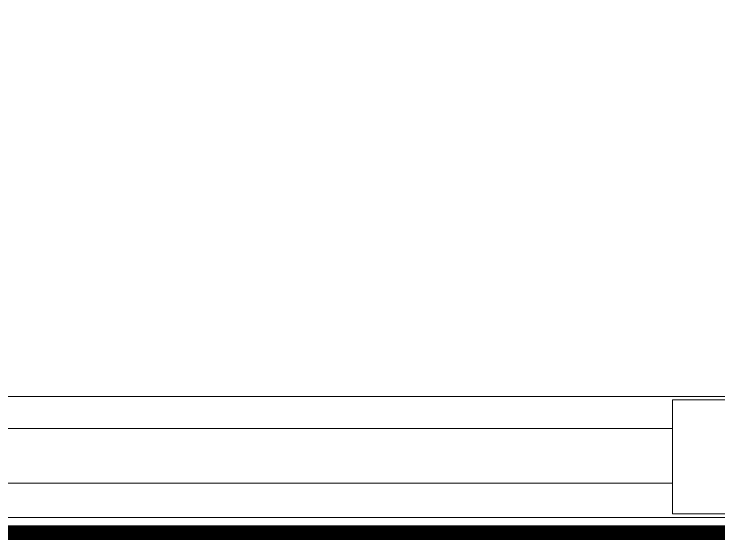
# Model space of a CAD drawing. Header units: millimetres. Extents: x 8265 to 78888, y 1905 to 34251.
# Drawn here: x 37928.8 to 38238, y 20077.2 to 20305.3 of the extents above; entities that cross this region are included whole.
import ezdxf

# ---------------------------------------------------------------- set-up
doc = ezdxf.new("R2010")
doc.units = ezdxf.units.MM
doc.linetypes.add('HIDDEN', pattern=[9.525, 6.35, -3.175])
for name, color, linetype, lineweight in [('420_MURATURE_001-AM_0', 4, 'Continuous', 0), ('430_TAVOLATI_001-AM_0', 3, 'Continuous', 0), ('437_RIVESTIMENTI_001-AM_0', 13, 'Continuous', 0), ('costruzioni', 10, 'Continuous', 0)]:
    doc.layers.add(name, color=color, linetype=linetype, lineweight=lineweight)

msp = doc.modelspace()

# ---------------------------------------------------------------- linework, layer by layer
at = {"layer": '420_MURATURE_001-AM_0'}
for q in [(38815.66, 20136.03), (38217.66, 20086.03)]:
    msp.add_line((38217.66, 20136.03), q, dxfattribs=at)
msp.add_lwpolyline([(38267.66, 20111.03), (38267.66, 20086.03), (38217.66, 20086.03)], dxfattribs=at)
at = {"layer": '430_TAVOLATI_001-AM_0'}
for p, q in [((38217.66, 20123.53), (37639.66, 20123.53)), ((38217.66, 20099.53), (37639.66, 20099.53))]:
    msp.add_line(p, q, dxfattribs=at)
at = {"layer": '437_RIVESTIMENTI_001-AM_0'}
for p, q in [((36743.16, 20137.53), (38814.16, 20137.53)), ((36683.66, 20084.41), (38938.38, 20084.41)), ((36677.66, 20078.41), (38938.38, 20078.41))]:
    msp.add_line(p, q, dxfattribs=at)
at = {"layer": 'costruzioni', "linetype": 'HIDDEN', "const_width": 10}
msp.add_lwpolyline([(36675.16, 20076.04), (38832.97, 20076.04), (38832.97, 19702.44), (35314.34, 19700.21), (35005.08, 20062), (34753.93, 20062), (34753.93, 20094.43), (35766.91, 20095.95, 0.3243), (36101.07, 19842.3, 0.451169), (36435.7, 20228.56), (36435.5, 20297.95), (36675.19, 20300.21)], format="xyb", close=True, dxfattribs=at)

doc.saveas('drawing.dxf')
